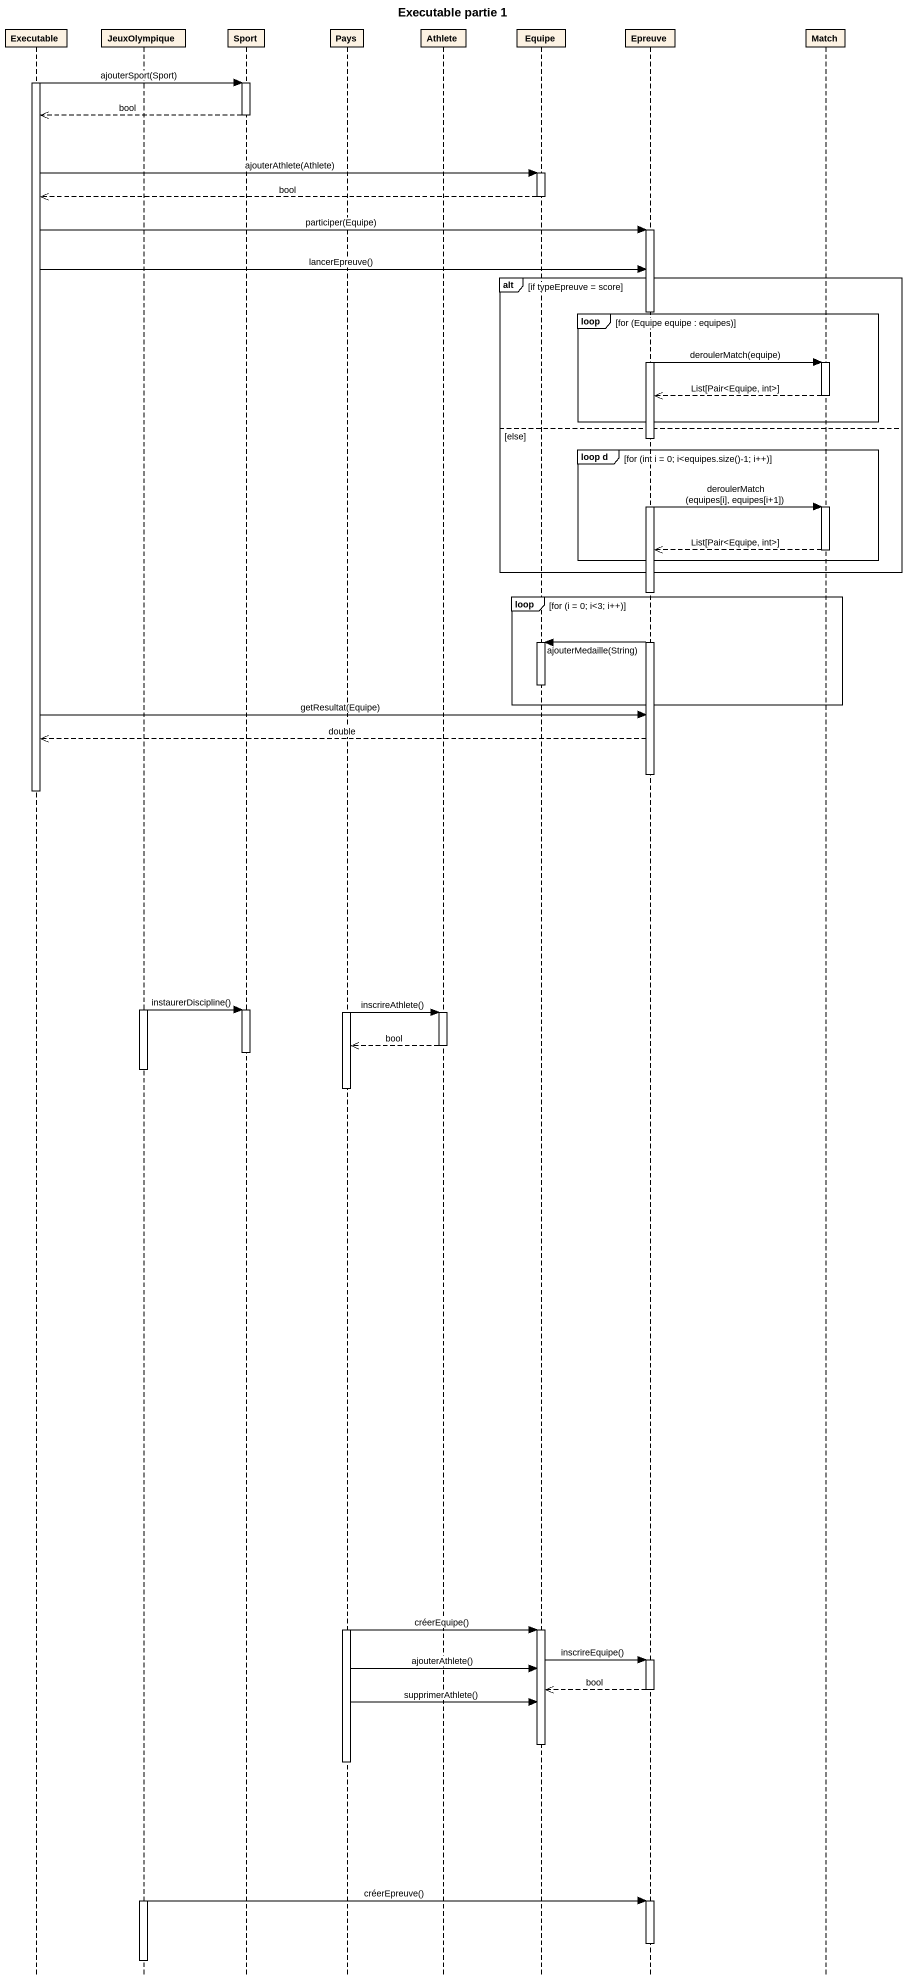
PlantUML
@startuml
title Executable partie 1
hide footbox
participant Executable
participant JeuxOlympique
participant Sport
participant Pays
participant Athlete
participant Equipe
participant Epreuve
participant Match

activate Executable
Executable -> Sport : ajouterSport(Sport)
activate Sport
Sport -->> Executable : bool
deactivate Sport
Executable -> Equipe : ajouterAthlete(Athlete)
activate Equipe
Equipe -->> Executable : bool
deactivate Equipe
Executable -> Epreuve : participer(Equipe)
activate Epreuve
Executable -> Epreuve : lancerEpreuve()
alt if typeEpreuve = score
  loop for (Equipe equipe : equipes)
    Epreuve -> Match : deroulerMatch(equipe)
    activate Match
    Match -->> Epreuve : List[Pair<Equipe, int>]
    deactivate Match
  end
else else
  group loop d [for (int i = 0; i<equipes.size()-1; i++)]
    Epreuve -> Match : deroulerMatch (equipes[i], equipes[i+1])
    activate Match
    Match -->> Epreuve : List[Pair<Equipe, int>]
    deactivate Match
  end
end
loop for (i = 0; i<3; i++)
  Epreuve -> Equipe : ajouterMedaille(String)
  activate Equipe
  deactivate Equipe
end
Executable -> Epreuve : getResultat(Equipe)
Epreuve -->> Executable : double
deactivate Epreuve
deactivate Executable
activate JeuxOlympique
JeuxOlympique -> Sport : instaurerDiscipline()
activate Sport
activate Pays
Pays -> Athlete : inscrireAthlete()
activate Athlete
Athlete -->> Pays : bool
deactivate Athlete
deactivate Sport
deactivate JeuxOlympique
Pays -> Equipe : créerEquipe()
activate Equipe
Equipe -> Epreuve : inscrireEquipe()
activate Epreuve
Pays -> Equipe : ajouterAthlete()
Epreuve -->> Equipe : bool
deactivate Epreuve
Pays -> Equipe : supprimerAthlete()
deactivate Equipe
deactivate Pays
activate JeuxOlympique
JeuxOlympique -> Epreuve : créerEpreuve()
activate Epreuve
deactivate Epreuve
deactivate JeuxOlympique
@enduml
